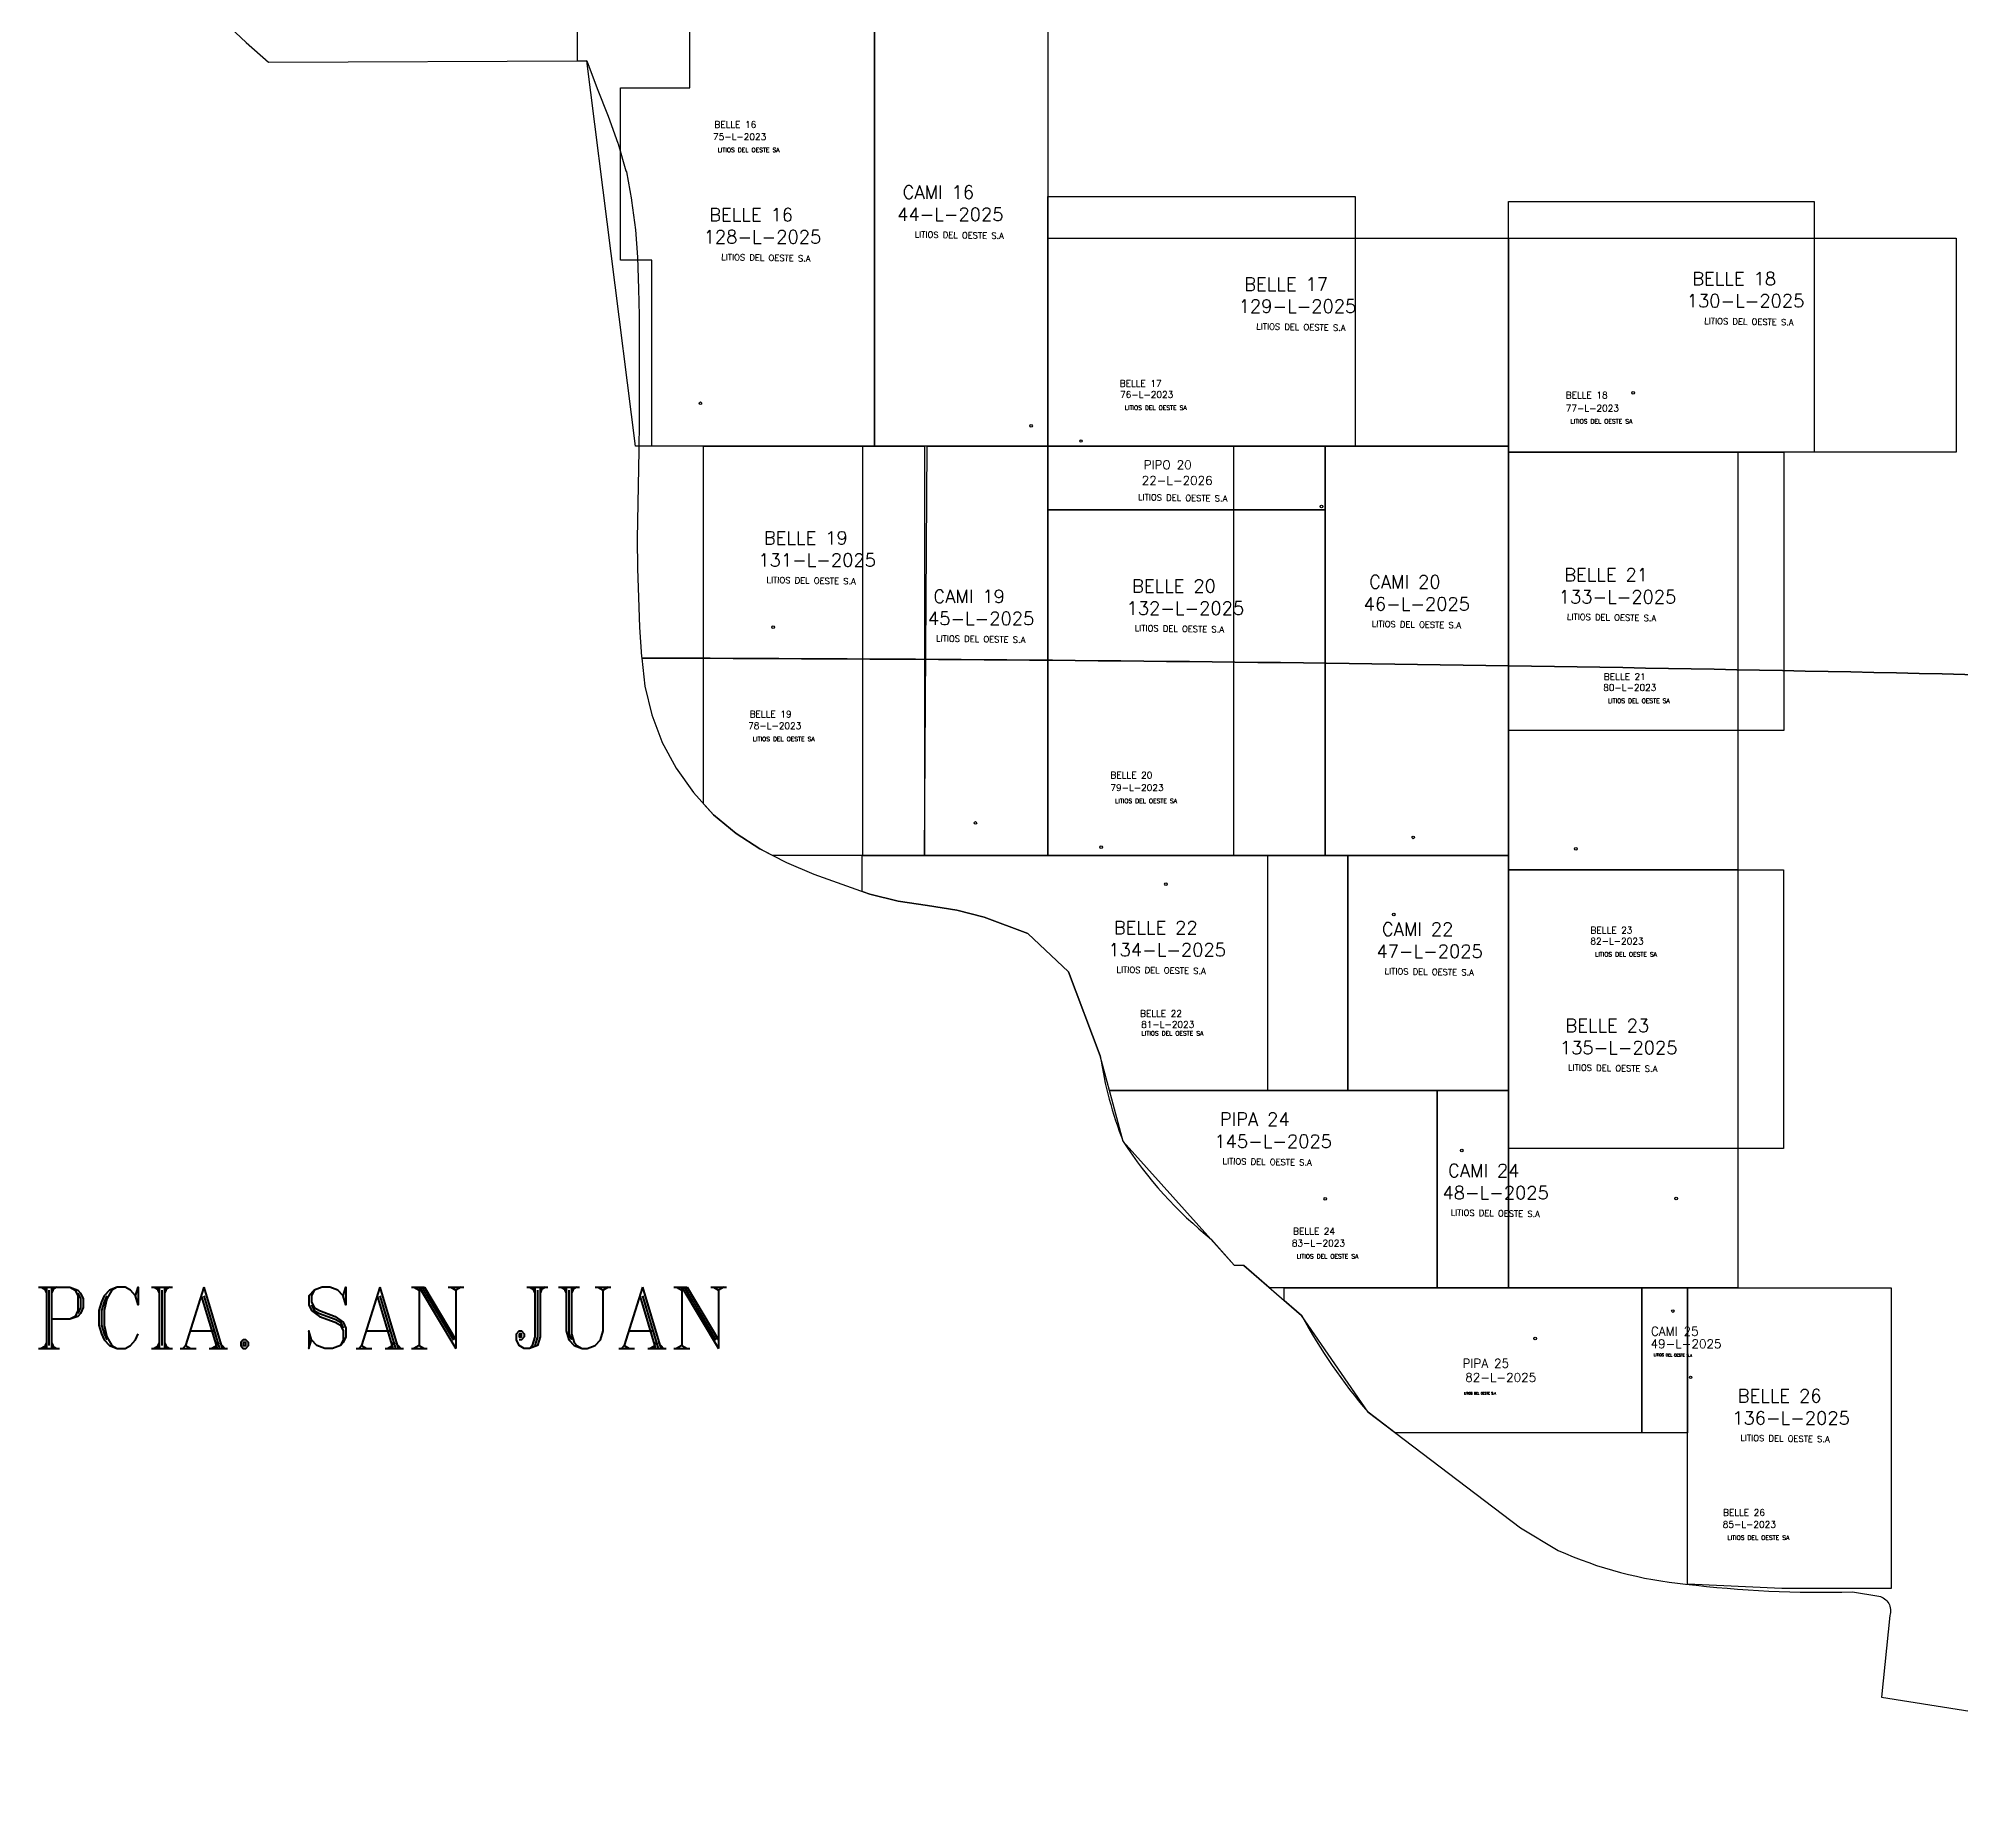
# Model space of a CAD drawing. Header units: metres. Extents: x -4406421 to 6012633, y 6449185 to 13337258.
# Drawn here: x 3404984 to 3448924, y 6459854 to 6500310 of the extents above; entities that cross this region are included whole.
import ezdxf

# ---------------------------------------------------------------- set-up
doc = ezdxf.new("R2010")
doc.units = ezdxf.units.M
doc.header["$LTSCALE"] = 20
doc.header["$MEASUREMENT"] = 0
for name, color, linetype in [('CATEOS', 7, 'CONTINUOUS'), ('LIMDEP', 9, 'CONTINUOUS'), ('LIMITES', 119, 'CONTINUOUS'), ('MANIFEST', 1, 'CONTINUOUS')]:
    doc.layers.add(name, color=color, linetype=linetype)
doc.layers.add('TITULARES', color=7, linetype='CONTINUOUS', true_color=0x04fbc6)
doc.styles.add('ROMANS', font='romans.shx', dxfattribs={"oblique": 1.17516e-08, "height": 3})
doc.styles.add('ROMANT', font='romant', dxfattribs={"height": 1400})

msp = doc.modelspace()

# ---------------------------------------------------------------- linework, layer by layer
at = {"layer": 'CATEOS', "ltscale": 100}
for points in [[(3417300, 6500500), (3424084, 6500500), (3424084, 6491000), (3418627, 6491000), (3417514, 6499796), (3417300, 6499795)], [(3435067, 6496700), (3435067, 6491000), (3428050, 6491000), (3428050, 6496700)], [(3445559, 6496585), (3445559, 6490860), (3438575, 6490860), (3438575, 6496585)], [(3420180, 6491000), (3425227, 6491000), (3425227, 6481650), (3421755, 6481650), (3421465, 6481796), (3420923, 6482147), (3420408, 6482575), (3420180, 6482827)], [(3423816, 6491000), (3423816, 6481650), (3421755, 6481650), (3421465, 6481796), (3420923, 6482147), (3420408, 6482575), (3420180, 6482827), (3420180, 6491000)], [(3432286, 6491000), (3432286, 6481650), (3428050, 6481650), (3428050, 6491000)], [(3438575, 6490860), (3444861, 6490860), (3444861, 6484499), (3438575, 6484499)], [(3423803, 6481650), (3433064, 6481650), (3433064, 6476280), (3429456, 6476280), (3429244, 6477073), (3428521, 6478986), (3427587, 6479867), (3426590, 6480237), (3425964, 6480399), (3425300, 6480505), (3424627, 6480600), (3423982, 6480761), (3423803, 6480825)], [(3438575, 6481320), (3444860, 6481320), (3444860, 6474956), (3438575, 6474956)], [(3429456, 6476280), (3436942, 6476280), (3436942, 6471774), (3433110, 6471774), (3432522, 6472283), (3432305, 6472292), (3429769, 6475114)], [(3442661, 6471774), (3447317, 6471774), (3447317, 6464900), (3444820, 6464900), (3442661, 6465001)]]:
    msp.add_lwpolyline(points, close=True, dxfattribs=at)
at = {"layer": 'LIMDEP', "linetype": 'Continuous'}
for points in [[(3409234, 6500680), (3409731, 6500219), (3410238, 6499769), (3417514, 6499796), (3417747, 6499166), (3417999, 6498536), (3418222, 6497916), (3418231, 6497905), (3418407, 6497286), (3418417, 6497264), (3418535, 6496622), (3418536, 6496610), (3418626, 6495935), (3418669, 6495314), (3418694, 6494593), (3418708, 6493984), (3418708, 6491566), (3418704, 6490901), (3418663, 6488882), (3418668, 6488206), (3418692, 6487541), (3418717, 6486865), (3418760, 6486188), (3418770, 6486155, -0.005565), (3452129, 6485710)], [(3452129, 6485710, 0.005565), (3418770, 6486155), (3418841, 6485513), (3418998, 6484860), (3419230, 6484252), (3419230, 6484240), (3419557, 6483644), (3419949, 6483082), (3420408, 6482575), (3420923, 6482147), (3421465, 6481796), (3422074, 6481490), (3422701, 6481218), (3423337, 6480990), (3423982, 6480761), (3424627, 6480600), (3425300, 6480505), (3425964, 6480399), (3426590, 6480237), (3427587, 6479867), (3428521, 6478986), (3429244, 6477073, 0.057368), (3429769, 6475114, 0.082085), (3431790, 6472877), (3432305, 6472292), (3432522, 6472283), (3433845, 6471138, 0.051851), (3435363, 6468930), (3438850, 6466290), (3439704, 6465774, 0.081395), (3442620, 6465003, 0.036069), (3446431, 6464824), (3447037, 6464728, -0.446024), (3447285, 6464285), (3447096, 6462422), (3463286, 6459854)]]:
    msp.add_lwpolyline(points, format="xyb", dxfattribs=at)
at = {"layer": 'MANIFEST', "color": 1, "ltscale": 100}
for points in [[(3418280, 6499185), (3419865, 6499185), (3419865, 6500500), (3424084, 6500500), (3424084, 6491000), (3419000, 6491000), (3419000, 6495245), (3418280, 6495245)], [(3428050, 6495751), (3438575, 6495751), (3438575, 6491000), (3428050, 6491000)], [(3438575, 6495751), (3448799, 6495751), (3448799, 6490860), (3438575, 6490860)], [(3428050, 6489546), (3434382, 6489546), (3434382, 6481650), (3428050, 6481650)], [(3438575, 6481320), (3443813, 6481320), (3443813, 6471774), (3438575, 6471774)], [(3429456, 6476280), (3436942, 6476280), (3436942, 6471774), (3433110, 6471774), (3432522, 6472282), (3432305, 6472292), (3429769, 6475114)]]:
    msp.add_lwpolyline(points, close=True, dxfattribs=at)
at = {"layer": 'MANIFEST', "ltscale": 100}
for points in [[(3424084, 6500500), (3428050, 6500500), (3428050, 6491000), (3424084, 6491000)], [(3420180, 6491000), (3425228, 6491000), (3425228, 6481650), (3421755, 6481650), (3421465, 6481796), (3420923, 6482147), (3420408, 6482575), (3420180, 6482827)], [(3425288, 6491000), (3428050, 6491000), (3428050, 6481650), (3425228, 6481650)], [(3428050, 6491000), (3434382, 6491000), (3434382, 6489546), (3428050, 6489546)], [(3434382, 6491000), (3438575, 6491000), (3438575, 6481650), (3434382, 6481650)], [(3438575, 6490860), (3443816, 6490860), (3443816, 6481320), (3438575, 6481320)], [(3423803, 6481650), (3434902, 6481650), (3434902, 6476280), (3429456, 6476280), (3429244, 6477073), (3428521, 6478986), (3427587, 6479867), (3426590, 6480237), (3425964, 6480399), (3425300, 6480505), (3424627, 6480600), (3423982, 6480761), (3423803, 6480825)], [(3434902, 6481650), (3438575, 6481650), (3438575, 6476280), (3434902, 6476280)], [(3436942, 6476280), (3438575, 6476280), (3438575, 6471774), (3436942, 6471774)], [(3433447, 6471774), (3441623, 6471774), (3441623, 6468458), (3435986, 6468458), (3435363, 6468930), (3433845, 6471138), (3433447, 6471482)], [(3441623, 6471774), (3442661, 6471774), (3442661, 6468458), (3441623, 6468458)], [(3442661, 6471774), (3447317, 6471774), (3447317, 6464900), (3444820, 6464900), (3442661, 6465001)]]:
    msp.add_lwpolyline(points, close=True, dxfattribs=at)
at = {"layer": 'MANIFEST', "color": 1, "ltscale": 100}
for centre in [(3441421, 6492215), (3420108, 6491977), (3428805, 6491115), (3429267, 6481835), (3434386, 6473805), (3442403, 6473810)]:
    msp.add_circle(centre, 30, dxfattribs=at)
at = {"layer": 'MANIFEST', "ltscale": 100}
for centre in [(3427664, 6491462), (3434300, 6489617), (3421770, 6486861), (3426392, 6482390), (3436397, 6482060), (3440111, 6481797), (3430746, 6480991), (3435950, 6480300), (3437504, 6474906), (3442331, 6471240), (3439184, 6470614), (3442735, 6469726)]:
    msp.add_circle(centre, 30, dxfattribs=at)

# ---------------------------------------------------------------- texts
at = {"layer": 'CATEOS', "linetype": 'Continuous', "style": 'ROMANS', "oblique": 0}
for s, p in [('BELLE 16', (3420428, 6498268)), ('75-L-2023', (3420397, 6497991)), ('BELLE 17', (3429689, 6492356)), ('76-L-2023', (3429699, 6492101)), ('BELLE 18', (3439879, 6492088)), ('77-L-2023', (3439882, 6491789)), ('BELLE 21', (3440752, 6485656)), ('80-L-2023', (3440737, 6485407)), ('BELLE 19', (3421233, 6484802)), ('78-L-2023', (3421200, 6484536)), ('BELLE 20', (3429478, 6483407)), ('79-L-2023', (3429478, 6483121)), ('BELLE 23', (3440447, 6479865)), ('82-L-2023', (3440445, 6479616)), ('BELLE 22', (3430153, 6477961)), ('81-L-2023', (3430180, 6477712)), ('BELLE 24', (3433652, 6472988)), ('83-L-2023', (3433623, 6472717)), ('85-L-2023', (3443468, 6466291)), ('BELLE 26', (3443474, 6466562))]:
    msp.add_text(s, height=150, dxfattribs=at).set_placement(p)
at = {"layer": 'LIMITES', "linetype": 'Continuous', "style": 'ROMANT'}
msp.add_text('PCIA. SAN JUAN', height=1400, dxfattribs=at).set_placement((3404864, 6470385))
at = {"layer": 'MANIFEST', "linetype": 'Continuous', "style": 'ROMANS', "oblique": 0}
for s, height, p in [('CAMI 16', 300, (3424729, 6496649)), ('BELLE 16', 300, (3420309, 6496134)), ('44-L-2025', 300, (3424604, 6496144)), ('128-L-2025', 300, (3420183, 6495629)), ('BELLE 18', 300, (3442771, 6494674)), ('BELLE 17', 300, (3432533, 6494549)), ('130-L-2025', 300, (3442646, 6494169)), ('129-L-2025', 300, (3432408, 6494045)), ('PIPO 20', 200, (3430237, 6490470)), ('22-L-2026', 200, (3430192, 6490113)), ('BELLE 19', 300, (3421558, 6488751)), ('131-L-2025', 300, (3421432, 6488246)), ('BELLE 20', 300, (3429971, 6487652)), ('CAMI 20', 300, (3435388, 6487747)), ('BELLE 21', 300, (3439846, 6487910)), ('CAMI 19', 300, (3425432, 6487416)), ('132-L-2025', 300, (3429846, 6487147)), ('46-L-2025', 300, (3435263, 6487243)), ('133-L-2025', 300, (3439721, 6487406)), ('45-L-2025', 300, (3425307, 6486912)), ('BELLE 22', 300, (3429555, 6479849)), ('CAMI 22', 300, (3435680, 6479814)), ('134-L-2025', 300, (3429430, 6479344)), ('47-L-2025', 300, (3435555, 6479309)), ('BELLE 23', 300, (3439872, 6477614)), ('135-L-2025', 300, (3439747, 6477109)), ('PIPA 24', 300, (3431977, 6475473)), ('145-L-2025', 300, (3431852, 6474969)), ('CAMI 24', 300, (3437190, 6474299)), ('48-L-2025', 300, (3437064, 6473794)), ('CAMI 25', 200, (3441828, 6470678)), ('49-L-2025', 200, (3441819, 6470391)), ('PIPA 25', 200, (3437523, 6469946)), ('82-L-2025', 200, (3437585, 6469625)), ('BELLE 26', 300, (3443810, 6469153)), ('136-L-2025', 300, (3443685, 6468648))]:
    msp.add_text(s, height=height, dxfattribs=at).set_placement(p)
at = {"layer": 'TITULARES', "color": 5, "linetype": 'Continuous', "style": 'ROMANS', "oblique": 0}
for s, height, p in [('LITIOS DEL OESTE SA', 100, (3420504, 6497713)), ('LITIOS DEL OESTE SA', 100, (3429807, 6491824)), ('LITIOS DEL OESTE SA', 100, (3439989, 6491512)), ('LITIOS DEL OESTE SA', 100, (3440845, 6485130)), ('LITIOS DEL OESTE SA', 100, (3421308, 6484258)), ('LITIOS DEL OESTE SA', 100, (3429585, 6482843)), ('LITIOS DEL OESTE SA', 100, (3440552, 6479338)), ('LITIOS DEL OESTE SA', 100, (3430189, 6477532)), ('LITIOS DEL OESTE SA', 100, (3433731, 6472439)), ('LITIOS DEL OESTE S.A', 50, (3437556, 6469337)), ('LITIOS DEL OESTE SA', 100, (3443576, 6466014))]:
    msp.add_text(s, height=height, dxfattribs=at).set_placement(p)
at = {"layer": 'TITULARES', "color": 5, "style": 'ROMANS'}
for height, p in [(140, (3425004, 6495763)), (140, (3420584, 6495248)), (140, (3432808, 6493663)), (140, (3443046, 6493788)), (140, (3430108, 6489762)), (140, (3421619, 6487872)), (140, (3435449, 6486868)), (140, (3439907, 6487031)), (140, (3425493, 6486537)), (140, (3430032, 6486772)), (140, (3429616, 6478970)), (140, (3435741, 6478935)), (140, (3439933, 6476735)), (140, (3432038, 6474594)), (140, (3437251, 6473420)), (60, (3441891, 6470211)), (140, (3443871, 6468274))]:
    msp.add_text('LITIOS DEL OESTE S.A', height=height, rotation=359.0809, dxfattribs=at).set_placement(p)

doc.saveas('drawing.dxf')
